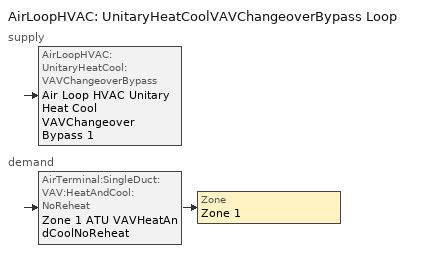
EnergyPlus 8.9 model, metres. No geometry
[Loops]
AirLoopHVAC 'UnitaryHeatCoolVAVChangeoverBypass Loop'
 supply: AirLoopHVAC:UnitaryHeatCool:VAVChangeoverBypass 'Air Loop HVAC Unitary Heat Cool VAVChangeover Bypass 1'
 demand: AirTerminal:SingleDuct:VAV:HeatAndCool:NoReheat 'Zone 1 ATU VAVHeatAndCoolNoReheat' > Zone 'Zone 1'
[Building]
Building 1
[Zone]
Zone 1
[AirTerminal:SingleDuct:VAV:HeatAndCool:NoReheat]
Zone 1 ATU VAVHeatAndCoolNoReheat: Maximum Air Flow Rate {m3/s}=AutoSize; Zone Minimum Air Flow Fraction=0
[Zone equipment]
Zone 1: Zone 1 ATU VAVHeatAndCoolNoReheat
[AirLoopHVAC]
UnitaryHeatCoolVAVChangeoverBypass Loop: Design Supply Air Flow Rate {m3/s}=AutoSize
[Sizing:System]
UnitaryHeatCoolVAVChangeoverBypass Loop: Type of Load to Size On=Sensible; Design Outdoor Air Flow Rate {m3/s}=Autosize; Central Heating Maximum System Air Flow Ratio=0.3; Preheat Design Temperature {C}=7; Preheat Design Humidity Ratio {kgWater/kgDryAir}=0.008; Precool Design Temperature {C}=12.8; Precool Design Humidity Ratio {kgWater/kgDryAir}=0.008; Central Cooling Design Supply Air Temperature {C}=12.8; Central Heating Design Supply Air Temperature {C}=16.7; Type of Zone Sum to Use=NonCoincident; 100% Outdoor Air in Cooling=Yes; 100% Outdoor Air in Heating=Yes; Central Cooling Design Supply Air Humidity Ratio {kgWater/kgDryAir}=0.0085; Central Heating Design Supply Air Humidity Ratio {kgWater/kgDryAir}=0.008; Cooling Supply Air Flow Rate Method=DesignDay; Cooling Supply Air Flow Rate {m3/s}=0; Cooling Supply Air Flow Rate Per Floor Area {m3/s-m2}=0.00996765; Cooling Fraction of Autosized Cooling Supply Air Flow Rate=1; Cooling Supply Air Flow Rate Per Unit Cooling Capacity {m3/s-W}=3.94755e-05; Heating Supply Air Flow Rate Method=DesignDay; Heating Supply Air Flow Rate {m3/s}=0; Heating Supply Air Flow Rate Per Floor Area {m3/s-m2}=0.00996765; Heating Fraction of Autosized Heating Supply Air Flow Rate=1; Heating Fraction of Autosized Cooling Supply Air Flow Rate=1; Heating Supply Air Flow Rate Per Unit Heating Capacity {m3/s-W}=3.15882e-05; System Outdoor Air Method=ZoneSum; Zone Maximum Outdoor Air Fraction=1; Cooling Design Capacity Method=CoolingDesignCapacity; Cooling Design Capacity {W}=Autosize; Cooling Design Capacity Per Floor Area {W/m2}=234.7; Fraction of Autosized Cooling Design Capacity=1; Heating Design Capacity Method=HeatingDesignCapacity; Heating Design Capacity {W}=Autosize; Heating Design Capacity Per Floor Area {W/m2}=157; Fraction of Autosized Heating Design Capacity=1; Central Cooling Capacity Control Method=OnOff
[AvailabilityManager:Scheduled]
UnitaryHeatCoolVAVChangeoverBypass Loop Availability Manager: Schedule=Always On Discrete
[AirLoopHVAC:UnitaryHeatCool:VAVChangeoverBypass]
Air Loop HVAC Unitary Heat Cool VAVChangeover Bypass 1: Cooling Supply Air Flow Rate {m3/s}=AutoSize; Heating Supply Air Flow Rate {m3/s}=AutoSize; No Load Supply Air Flow Rate {m3/s}=AutoSize; Cooling Outdoor Air Flow Rate {m3/s}=AutoSize; Heating Outdoor Air Flow Rate {m3/s}=AutoSize; No Load Outdoor Air Flow Rate {m3/s}=AutoSize; Supply Air Fan=Fan Constant Volume 1; Supply Air Fan Placement=DrawThrough; Cooling Coil=Coil Cooling DX Single Speed 1; Heating Coil=Coil Heating Gas 1; Priority Control Mode=ZonePriority; Minimum Outlet Air Temperature During Cooling Operation {C}=8; Maximum Outlet Air Temperature During Heating Operation {C}=50; Dehumidification Control Type=None
[Fan:ConstantVolume]
Fan Constant Volume 1: Availability Schedule=Always On Discrete; Fan Total Efficiency=0.7; Pressure Rise {Pa}=250; Maximum Flow Rate {m3/s}=AutoSize; Motor Efficiency=0.9; Motor In Airstream Fraction=1
[Coil:Heating:Fuel]
Coil Heating Gas 1: Availability Schedule=Always On Discrete; Fuel Type=NaturalGas; Burner Efficiency=0.8; Nominal Capacity {W}=AutoSize; Parasitic Electric Load {W}=0; Parasitic Fuel Load {W}=0
[Coil:Cooling:DX:SingleSpeed]
Coil Cooling DX Single Speed 1: Availability Schedule=Always On Discrete; Gross Rated Total Cooling Capacity {W}=Autosize; Gross Rated Sensible Heat Ratio=Autosize; Gross Rated Cooling COP {W/W}=3; Rated Air Flow Rate {m3/s}=Autosize; Rated Evaporator Fan Power Per Volume Flow Rate {W/(m3/s)}=773.3; Total Cooling Capacity Function of Temperature Curve=Curve Biquadratic 1; Total Cooling Capacity Function of Flow Fraction Curve=Curve Quadratic 1; Energy Input Ratio Function of Temperature Curve=Curve Biquadratic 2; Energy Input Ratio Function of Flow Fraction Curve=Curve Quadratic 2; Part Load Fraction Correlation Curve=Curve Quadratic 3; Condenser Type=EvaporativelyCooled; Evaporative Condenser Effectiveness=0; Evaporative Condenser Air Flow Rate {m3/s}=Autosize; Evaporative Condenser Pump Rated Power Consumption {W}=Autosize; Crankcase Heater Capacity {W}=0; Maximum Outdoor Dry-Bulb Temperature for Crankcase Heater Operation {C}=0; Basin Heater Capacity {W/K}=0; Basin Heater Setpoint Temperature {C}=10
[Schedule:Constant]
Always On Discrete: Hourly Value=1
[Curve:Biquadratic] Minimum Value of x {BasedOnField A2}=17; Maximum Value of x {BasedOnField A2}=22; Minimum Value of y {BasedOnField A3}=13; Maximum Value of y {BasedOnField A3}=46
Name | Coefficient1 Constant | Coefficient2 x | Coefficient3 x**2 | Coefficient4 y | Coefficient5 y**2 | Coefficient6 x*y
Curve Biquadratic 1 | 0.942588 | 0.00954335 | 0.00068377 | -0.0110427 | 5.249e-06 | -9.72e-06
Curve Biquadratic 2 | 0.342414 | 0.034885 | -0.0006237 | 0.00497722 | 0.000437951 | -0.000728028
[Curve:Quadratic]
Name | Coefficient1 Constant | Coefficient2 x | Coefficient3 x**2 | Minimum Value of x {BasedOnField A2} | Maximum Value of x {BasedOnField A2}
Curve Quadratic 1 | 0.8 | 0.2 | 0 | 0.5 | 1.5
Curve Quadratic 2 | 1.1552 | -0.1808 | 0.0256 | 0.5 | 1.5
Curve Quadratic 3 | 0.85 | 0.15 | 0 | 0 | 1
